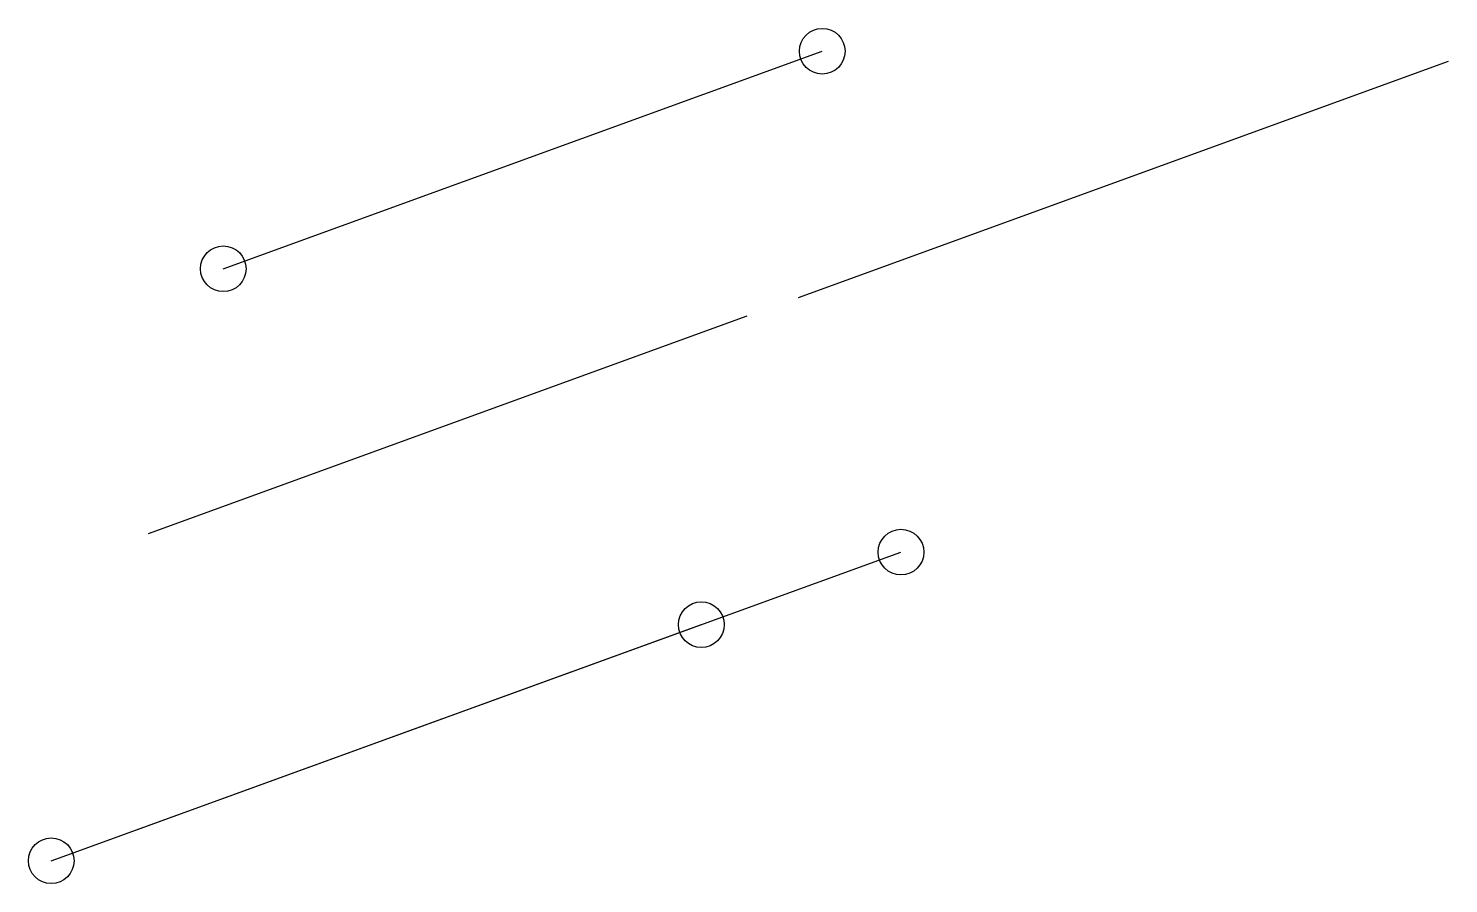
# Model space of a CAD drawing. Header units: millimetres. Extents: x 11.6 to 78.5, y 11.4 to 51.7.
import ezdxf

# ---------------------------------------------------------------- set-up
doc = ezdxf.new("R2010")
doc.units = ezdxf.units.MM
doc.layers.get('0').update_dxf_attribs({"lineweight": 25})

msp = doc.modelspace()

# ---------------------------------------------------------------- linework, layer by layer
at = {"color": 6, "true_color": 0xff00ff}
msp.add_line((20.778, 40.355), (48.977, 50.592), dxfattribs=at)
msp.add_line((20.778, 40.355), (48.977, 50.592), dxfattribs=at)
at = {"color": 3, "true_color": 0x00ff00}
for p, q in [((47.858, 39.008), (78.465, 50.12)), ((17.25, 27.897), (45.45, 38.134))]:
    msp.add_line(p, q, dxfattribs=at)
at = {"color": 4, "true_color": 0x00ffff}
for q in [(52.684, 27.02), (43.285, 23.608)]:
    msp.add_line((12.678, 12.496), q, dxfattribs=at)
for centre in [(48.977, 50.592), (20.778, 40.355), (52.684, 27.02), (43.285, 23.608), (12.678, 12.496)]:
    msp.add_circle(centre, 1.074)

doc.saveas('drawing.dxf')
